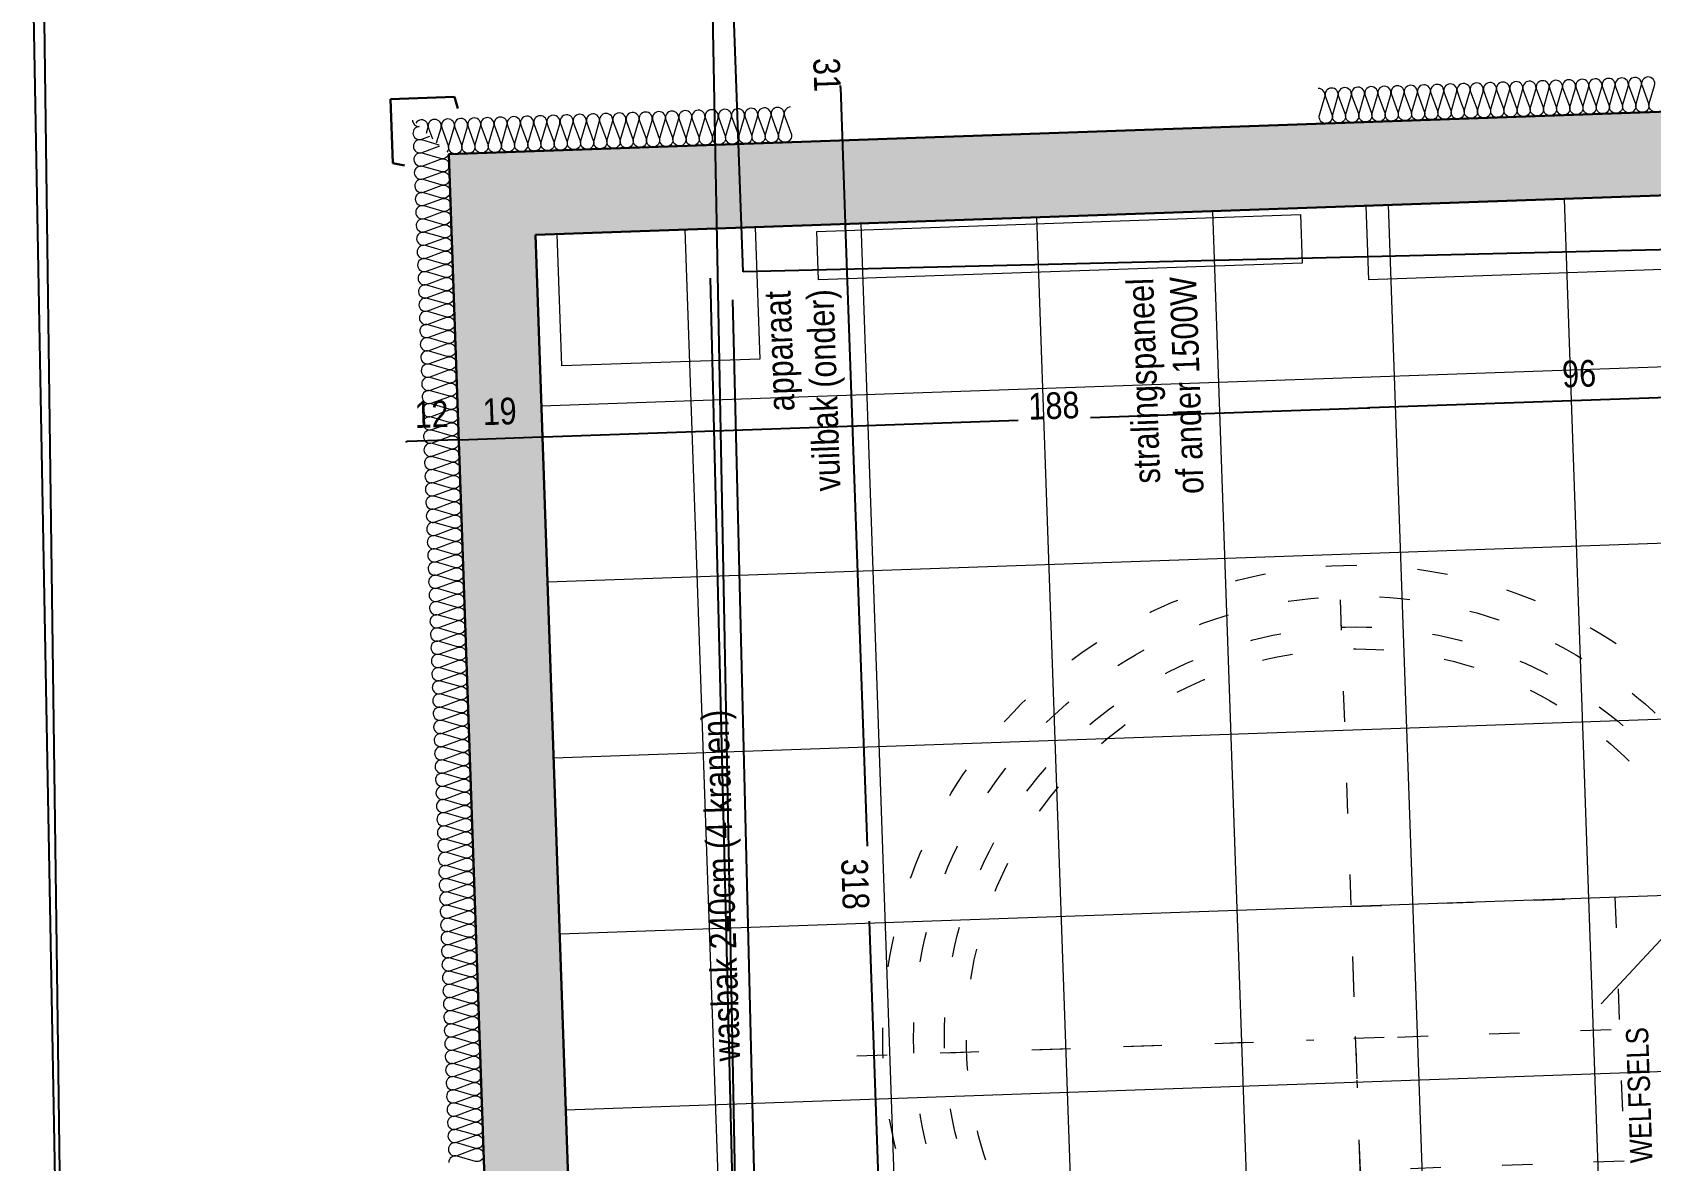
# Model space of a CAD drawing. Header units: millimetres. Extents: x 3476 to 38328, y 1439 to 26921.
# Drawn here: x 24553.6 to 24921.4, y 20895.2 to 21151.6 of the extents above; entities that cross this region are included whole.
import ezdxf

# ---------------------------------------------------------------- set-up
doc = ezdxf.new("R2010")
doc.units = ezdxf.units.MM
doc.header["$LTSCALE"] = 100
doc.header["$MEASUREMENT"] = 0
doc.header["$PDMODE"] = 3
doc.header["$PDSIZE"] = 10
doc.linetypes.add('STYLE_05', pattern=[0.20828, 0.069425, -0.138855])
doc.layers.get('0').update_dxf_attribs({"linetype": 'CONTINUOUS'})
doc.layers.get('DEFPOINTS').update_dxf_attribs({"linetype": 'CONTINUOUS'})
for name, color, linetype in [('--W-BETON-Z', 4, 'CONTINUOUS'), ('--W-KIEZEL-Z', 5, 'CONTINUOUS'), ('A-MUUR', 7, 'CONTINUOUS'), ('VARIOUS', 114, 'CONTINUOUS')]:
    doc.layers.add(name, color=color, linetype=linetype)
for name, color, linetype, lineweight in [('Geen', 7, 'CONTINUOUS', 15), ('Maatlijnen', 250, 'CONTINUOUS', 5), ('Muren', 7, 'CONTINUOUS', 30), ('VORM vloeren', 8, 'CONTINUOUS', 5)]:
    doc.layers.add(name, color=color, linetype=linetype, lineweight=lineweight)
doc.styles.add('Arial Narrow', font='ARIALN.TTF')
doc.styles.add('Geneva', font='')
doc.styles.get('Geneva').set_extended_font_data('Geneva')
doc.dimstyles.new('Geen hulplijnen', dxfattribs={"dimtxt": 64.160207, "dimasz": 0.224482, "dimexe": 0.3, "dimexo": 0.2, "dimgap": 0.15, "dimtad": 1, "dimdec": 1, "dimzin": 11, "dimtxsty": 'Geneva', "dimblk": 'VW_SLASH', "dimcen": 0, "dimse1": 1, "dimse2": 1, "dimadec": 0, "dimazin": 0, "dimtfac": 0.8, "dimtdec": 1, "dimtix": 1, "dimtmove": 0, "dimatfit": 0, "dimldrblk": 'VW_FILLEDARROW', "dimfxl": 1, "dimfrac": 2, "dimtolj": 1, "dimtzin": 11, "dimarcsym": 0})

# ---------------------------------------------------------------- blocks, each defined once
blk = doc.blocks.new('VW_SLASH')
at = {"color": 0, "linetype": 'ByBlock', "lineweight": -2}
blk.add_line((0, 0), (-1, 0), dxfattribs=at)
at = {"color": 0, "linetype": 'ByBlock', "lineweight": 18}
blk.add_line((-0.5, -0.5), (0.5, 0.5), dxfattribs=at)
blk = doc.blocks.new('*D316')
at = {"layer": 'DEFPOINTS', "color": 0, "linetype": 'Continuous'}
for p in [(24844.93, 21165.34), (24846.27, 21126.82), (25367.07, 21112.98)]:
    blk.add_point(p, dxfattribs=at)
at = {"layer": 'Maatlijnen', "color": 0, "linetype": 'Continuous', "lineweight": -2}
blk.add_line((25364.39, 21183.48), (24845.15, 21165.35), dxfattribs=at)
at = {"layer": 'Maatlijnen', "color": 0, "linetype": 'Continuous', "lineweight": -2, "xscale": 0.224482421875, "yscale": 0.224482421875, "zscale": 0.2244824218751091}
for p, rotation in [((25364.61, 21183.49), 2.00000000000391), ((24844.93, 21165.34), 182.000000000004)]:
    blk.add_blockref('VW_SLASH', p, dxfattribs=dict(at, rotation=rotation))
at = {"layer": 'Maatlijnen', "color": 0, "linetype": 'Continuous', "insert": (25104.56, 21180.51), "char_height": 6.06, "attachment_point": 5, "rotation": 2, "style": 'Arial Narrow'}
blk.add_mtext('\\A1;520', dxfattribs=at)
blk = doc.blocks.new('VW_FILLEDARROW')
at = {"color": 0, "lineweight": -2}
blk.add_solid([(0, 0), (-0.6, -0.2), (-0.6, 0.2)], dxfattribs=at)
blk = doc.blocks.new('Groep-159')
at = {"layer": 'Geen', "linetype": 'Continuous'}
for p, q in [((-496, -32), (-511, -17)), ((-564, -32), (-496, -32)), ((-564, -32), (-545, -51))]:
    blk.add_line(p, q, dxfattribs=at)
at = {"layer": 'Geen', "insert": (-547.49, -22.42), "char_height": 5.0504, "attachment_point": 1, "line_spacing_factor": 0.967824, "style": 'Arial Narrow'}
blk.add_mtext('{\\C7;\\lWELFSELS}', dxfattribs=at)
blk = doc.blocks.new('Groep-200')
at = {"layer": 'Geen', "color": 173, "linetype": 'Continuous', "lineweight": 5, "flags": 128}
for points in [[(-304.95, 7.74), (-306.98, 7.07, -0.511611), (-308.95, 8.49), (-308.95, 8.49, -0.511611), (-306.98, 9.91), (-302.92, 8.57, 0.511611), (-300.95, 9.99), (-300.95, 9.99, 0.511611), (-302.92, 11.41), (-306.98, 10.07, -0.511611), (-308.95, 11.49), (-308.95, 11.49, -0.511611), (-306.98, 12.91), (-302.92, 11.57, 0.511611), (-300.95, 12.99), (-300.95, 12.99, 0.511611), (-302.92, 14.41), (-306.98, 13.07, -0.511611), (-308.95, 14.49), (-308.95, 14.49, -0.511611), (-306.98, 15.91), (-302.92, 14.57, 0.511611), (-300.95, 15.99), (-300.95, 15.99, 0.511611), (-302.92, 17.41), (-306.98, 16.07, -0.511611), (-308.95, 17.49), (-308.95, 17.49, -0.511611), (-306.98, 18.91), (-302.92, 17.57, 0.511611), (-300.95, 18.99), (-300.95, 18.99, 0.511611), (-302.92, 20.41), (-306.98, 19.07, -0.511611), (-308.95, 20.49, -0.511611), (-306.98, 21.91), (-302.92, 20.57, 0.511611), (-300.95, 21.99, 0.511611), (-302.92, 23.41), (-306.98, 22.07, -0.511611), (-308.95, 23.49, -0.511611), (-306.98, 24.91), (-302.92, 23.57, 0.511611), (-300.95, 24.99, 0.511611), (-302.92, 26.41), (-306.98, 25.07, -0.511611), (-308.95, 26.49, -0.511611), (-306.98, 27.91), (-302.92, 26.57, 0.511611), (-300.95, 27.99, 0.511611), (-302.92, 29.41), (-306.98, 28.07, -0.511611), (-308.95, 29.49, -0.511611), (-306.98, 30.91), (-302.92, 29.57, 0.511611), (-300.95, 30.99, 0.511611), (-302.92, 32.41), (-306.98, 31.07, -0.511611), (-308.95, 32.49, -0.511611), (-306.98, 33.91), (-302.92, 32.57, 0.511611), (-300.95, 33.99, 0.511611), (-302.92, 35.41), (-306.98, 34.07, -0.511611), (-308.95, 35.49, -0.511611), (-306.98, 36.91), (-302.92, 35.57, 0.511611), (-300.95, 36.99, 0.511611), (-302.92, 38.41), (-306.98, 37.07, -0.511611), (-308.95, 38.49, -0.414214), (-307.45, 39.99, -0.414214)], [(-307.45, 39.99, -0.080366), (-306.98, 39.91), (-302.92, 38.57, 0.511611), (-300.95, 39.99, 0.511611)], [(-304.95, -23.76), (-302.92, -24.43, 0.511611), (-300.95, -23.01, 0.511611), (-302.92, -21.59), (-306.98, -22.93, -0.511611), (-308.95, -21.51, -0.511611), (-306.98, -20.09), (-302.92, -21.43, 0.511611), (-300.95, -20.01, 0.511611), (-302.92, -18.59), (-306.98, -19.93, -0.511611), (-308.95, -18.51), (-308.95, -18.51, -0.511611), (-306.98, -17.09), (-302.92, -18.43, 0.511611), (-300.95, -17.01), (-300.95, -17.01, 0.511611), (-302.92, -15.59), (-306.98, -16.93, -0.511611), (-308.95, -15.51), (-308.95, -15.51, -0.511611), (-306.98, -14.09), (-302.92, -15.43, 0.511611), (-300.95, -14.01), (-300.95, -14.01, 0.511611), (-302.92, -12.59), (-306.98, -13.93, -0.511611), (-308.95, -12.51), (-308.95, -12.51, -0.511611), (-306.98, -11.09), (-302.92, -12.43, 0.511611), (-300.95, -11.01), (-300.95, -11.01, 0.511611), (-302.92, -9.59), (-306.98, -10.93, -0.511611), (-308.95, -9.51), (-308.95, -9.51, -0.511611), (-306.98, -8.09), (-302.92, -9.43, 0.511611), (-300.95, -8.01), (-300.95, -8.01, 0.511611), (-302.92, -6.59), (-306.98, -7.93, -0.511611), (-308.95, -6.51), (-308.95, -6.51, -0.511611), (-306.98, -5.09), (-302.92, -6.43, 0.511611), (-300.95, -5.01), (-300.95, -5.01, 0.511611), (-302.92, -3.59), (-306.98, -4.93, -0.511611), (-308.95, -3.51), (-308.95, -3.51, -0.511611), (-306.98, -2.09), (-302.92, -3.43, 0.511611), (-300.95, -2.01), (-300.95, -2.01, 0.511611), (-302.92, -0.59), (-306.98, -1.93, -0.511611), (-308.95, -0.51), (-308.95, -0.51, -0.511611), (-306.98, 0.91), (-302.92, -0.43, 0.511611), (-300.95, 0.99), (-300.95, 0.99, 0.511611), (-302.92, 2.41), (-306.98, 1.07, -0.511611), (-308.95, 2.49), (-308.95, 2.49, -0.511611), (-306.98, 3.91), (-302.92, 2.57, 0.511611), (-300.95, 3.99), (-300.95, 3.99, 0.511611), (-302.92, 5.41), (-306.98, 4.07, -0.511611), (-308.95, 5.49), (-308.95, 5.49, -0.511611), (-306.98, 6.91), (-302.92, 5.57, 0.511611), (-300.95, 6.99), (-300.95, 6.99, 0.511611), (-302.92, 8.41), (-304.95, 7.74)], [(-308.95, -36.51, -0.511611), (-306.98, -35.09), (-302.92, -36.43, 0.511611), (-300.95, -35.01, 0.511611), (-302.92, -33.59), (-306.98, -34.93, -0.511611), (-308.95, -33.51, -0.511611), (-306.98, -32.09), (-302.92, -33.43, 0.511611), (-300.95, -32.01, 0.511611), (-302.92, -30.59), (-306.98, -31.93, -0.511611), (-308.95, -30.51, -0.511611), (-306.98, -29.09), (-302.92, -30.43, 0.511611), (-300.95, -29.01, 0.511611), (-302.92, -27.59), (-306.98, -28.93, -0.511611), (-308.95, -27.51, -0.511611), (-306.98, -26.09), (-302.92, -27.43, 0.511611), (-300.95, -26.01, 0.511611), (-302.92, -24.59), (-306.98, -25.93, -0.511611), (-308.95, -24.51, -0.511611), (-306.98, -23.09), (-304.95, -23.76)]]:
    blk.add_lwpolyline(points, format="xyb", dxfattribs=at)
blk = doc.blocks.new('Groep-201')
at = {"layer": 'Geen', "color": 7}
blk.add_blockref('Groep-200', (0, 0), dxfattribs=at)
blk = doc.blocks.new('Groep-202')
at = {"layer": 'Geen', "color": 173, "linetype": 'Continuous', "lineweight": 5, "flags": 128}
for points in [[(-304.01, 242.93), (-302.92, 242.57, 0.511611), (-300.95, 243.99, 0.261567), (-301.67, 245.27, 0.261567)], [(-304.95, 199.74), (-306.98, 199.07, -0.511611), (-308.95, 200.49, -0.511611), (-306.98, 201.91), (-302.92, 200.57, 0.511611), (-300.95, 201.99, 0.511611), (-302.92, 203.41), (-306.98, 202.07, -0.511611), (-308.95, 203.49, -0.511611), (-306.98, 204.91), (-302.92, 203.57, 0.511611), (-300.95, 204.99, 0.511611), (-302.92, 206.41), (-306.98, 205.07, -0.511611), (-308.95, 206.49, -0.511611), (-306.98, 207.91), (-302.92, 206.57, 0.511611), (-300.95, 207.99, 0.511611), (-302.92, 209.41), (-306.98, 208.07, -0.511611), (-308.95, 209.49, -0.511611), (-306.98, 210.91), (-302.92, 209.57, 0.511611), (-300.95, 210.99, 0.511611), (-302.92, 212.41), (-306.98, 211.07, -0.511611), (-308.95, 212.49, -0.511611), (-306.98, 213.91), (-302.92, 212.57, 0.511611), (-300.95, 213.99, 0.511611), (-302.92, 215.41), (-306.98, 214.07, -0.511611), (-308.95, 215.49, -0.511611), (-306.98, 216.91), (-302.92, 215.57, 0.511611), (-300.95, 216.99, 0.511611), (-302.92, 218.41), (-306.98, 217.07, -0.511611), (-308.95, 218.49, -0.511611), (-306.98, 219.91), (-302.92, 218.57, 0.511611), (-300.95, 219.99, 0.511611), (-302.92, 221.41), (-306.98, 220.07, -0.511611), (-308.95, 221.49, -0.511611), (-306.98, 222.91), (-302.92, 221.57, 0.511611), (-300.95, 222.99, 0.511611), (-302.92, 224.41), (-306.98, 223.07, -0.511611), (-308.95, 224.49, -0.511611), (-306.98, 225.91), (-302.92, 224.57, 0.511611), (-300.95, 225.99, 0.511611), (-302.92, 227.41), (-306.98, 226.07, -0.511611), (-308.95, 227.49, -0.511611), (-306.98, 228.91), (-302.92, 227.57, 0.511611), (-300.95, 228.99, 0.511611), (-302.92, 230.41), (-306.98, 229.07, -0.511611), (-308.95, 230.49, -0.511611), (-306.98, 231.91), (-302.92, 230.57, 0.511611), (-300.95, 231.99, 0.511611), (-302.92, 233.41), (-306.98, 232.07, -0.511611), (-308.95, 233.49, -0.511611), (-306.98, 234.91), (-302.92, 233.57, 0.511611), (-300.95, 234.99, 0.511611), (-302.92, 236.41), (-306.98, 235.07, -0.511611), (-308.95, 236.49, -0.511611), (-306.98, 237.91), (-302.92, 236.57, 0.511611), (-300.95, 237.99, 0.511611), (-302.92, 239.41), (-306.98, 238.07, -0.283816), (-308.51, 238.43, -0.283816)], [(-306.26, 240.68), (-302.92, 239.57, 0.511611), (-300.95, 240.99, 0.511611), (-302.92, 242.41), (-305.33, 241.62)], [(-307.45, 159.99, -0.414214), (-308.95, 161.49, -0.511611), (-306.98, 162.91), (-302.92, 161.57, 0.511611), (-300.95, 162.99, 0.511611), (-302.92, 164.41), (-306.98, 163.07, -0.511611), (-308.95, 164.49, -0.511611), (-306.98, 165.91), (-302.92, 164.57, 0.511611), (-300.95, 165.99, 0.511611), (-302.92, 167.41), (-306.98, 166.07, -0.511611), (-308.95, 167.49, -0.511611), (-306.98, 168.91), (-302.92, 167.57, 0.511611), (-300.95, 168.99, 0.511611), (-302.92, 170.41), (-306.98, 169.07, -0.511611), (-308.95, 170.49, -0.511611), (-306.98, 171.91), (-302.92, 170.57, 0.511611), (-300.95, 171.99, 0.511611), (-302.92, 173.41), (-306.98, 172.07, -0.511611), (-308.95, 173.49, -0.511611), (-306.98, 174.91), (-302.92, 173.57, 0.511611), (-300.95, 174.99, 0.511611), (-302.92, 176.41), (-306.98, 175.07, -0.511611), (-308.95, 176.49, -0.511611), (-306.98, 177.91), (-302.92, 176.57, 0.511611), (-300.95, 177.99, 0.511611), (-302.92, 179.41), (-306.98, 178.07, -0.511611), (-308.95, 179.49, -0.511611), (-306.98, 180.91), (-302.92, 179.57, 0.511611), (-300.95, 180.99, 0.511611), (-302.92, 182.41), (-306.98, 181.07, -0.511611), (-308.95, 182.49, -0.511611), (-306.98, 183.91), (-302.92, 182.57, 0.511611), (-300.95, 183.99, 0.511611), (-302.92, 185.41), (-306.98, 184.07, -0.511611), (-308.95, 185.49, -0.511611), (-306.98, 186.91), (-302.92, 185.57, 0.511611), (-300.95, 186.99, 0.511611), (-302.92, 188.41), (-306.98, 187.07, -0.511611), (-308.95, 188.49, -0.511611), (-306.98, 189.91), (-302.92, 188.57, 0.511611), (-300.95, 189.99, 0.511611), (-302.92, 191.41), (-306.98, 190.07, -0.511611), (-308.95, 191.49, -0.511611), (-306.98, 192.91), (-302.92, 191.57, 0.511611), (-300.95, 192.99, 0.511611), (-302.92, 194.41), (-306.98, 193.07, -0.511611), (-308.95, 194.49, -0.511611), (-306.98, 195.91), (-302.92, 194.57, 0.511611), (-300.95, 195.99, 0.511611), (-302.92, 197.41), (-306.98, 196.07, -0.511611), (-308.95, 197.49, -0.511611), (-306.98, 198.91), (-302.92, 197.57, 0.511611), (-300.95, 198.99, 0.511611), (-302.92, 200.41), (-304.95, 199.74)], [(-300.95, 159.99, 0.511611), (-302.92, 161.41), (-306.98, 160.07, -0.080366), (-307.45, 159.99, -0.080366)]]:
    blk.add_lwpolyline(points, format="xyb", dxfattribs=at)
blk = doc.blocks.new('Groep-203')
at = {"layer": 'Geen', "color": 173, "linetype": 'Continuous', "lineweight": 5, "flags": 128}
for points in [[(-531.2, 241.99), (-530.53, 244.02, 0.511611), (-531.95, 245.99, 0.511611), (-533.37, 244.02), (-532.03, 239.96, -0.511611), (-533.45, 237.99, -0.511611), (-534.87, 239.96), (-533.53, 244.02, 0.511611), (-534.95, 245.99, 0.511611), (-536.37, 244.02), (-535.03, 239.96, -0.511611), (-536.45, 237.99, -0.511611), (-537.87, 239.96), (-536.53, 244.02, 0.511611), (-537.95, 245.99, 0.511611)], [(-486.95, 245.99, 0.511611), (-488.37, 244.02), (-487.03, 239.96, -0.511611), (-488.45, 237.99, -0.511611), (-489.87, 239.96), (-488.53, 244.02, 0.511611), (-489.95, 245.99, 0.511611), (-491.37, 244.02), (-490.03, 239.96, -0.511611), (-491.45, 237.99, -0.511611), (-492.87, 239.96), (-491.53, 244.02, 0.511611), (-492.95, 245.99, 0.511611), (-494.37, 244.02), (-493.03, 239.96, -0.511611), (-494.45, 237.99, -0.511611), (-495.87, 239.96), (-494.53, 244.02, 0.511611), (-495.95, 245.99, 0.511611), (-497.37, 244.02), (-496.03, 239.96, -0.511611), (-497.45, 237.99, -0.511611), (-498.87, 239.96), (-497.53, 244.02, 0.511611), (-498.95, 245.99, 0.511611), (-500.37, 244.02), (-499.03, 239.96, -0.511611), (-500.45, 237.99, -0.511611), (-501.87, 239.96), (-500.53, 244.02, 0.511611), (-501.95, 245.99, 0.511611), (-503.37, 244.02), (-502.03, 239.96, -0.511611), (-503.45, 237.99, -0.511611), (-504.87, 239.96), (-503.53, 244.02, 0.511611), (-504.95, 245.99, 0.511611), (-506.37, 244.02), (-505.03, 239.96, -0.511611), (-506.45, 237.99, -0.511611), (-507.87, 239.96), (-506.53, 244.02, 0.511611), (-507.95, 245.99, 0.511611), (-509.37, 244.02), (-508.03, 239.96, -0.511611), (-509.45, 237.99, -0.511611), (-510.87, 239.96), (-509.53, 244.02, 0.511611), (-510.95, 245.99, 0.511611), (-512.37, 244.02), (-511.03, 239.96, -0.511611), (-512.45, 237.99, -0.511611), (-513.87, 239.96), (-512.53, 244.02, 0.511611), (-513.95, 245.99, 0.511611), (-515.37, 244.02), (-514.03, 239.96, -0.511611), (-515.45, 237.99, -0.511611), (-516.87, 239.96), (-515.53, 244.02, 0.511611), (-516.95, 245.99, 0.511611), (-518.37, 244.02), (-517.03, 239.96, -0.511611), (-518.45, 237.99, -0.511611), (-519.87, 239.96), (-518.53, 244.02, 0.511611), (-519.95, 245.99, 0.511611), (-521.37, 244.02), (-520.03, 239.96, -0.511611), (-521.45, 237.99, -0.511611), (-522.87, 239.96), (-521.53, 244.02, 0.511611), (-522.95, 245.99, 0.511611), (-524.37, 244.02), (-523.03, 239.96, -0.511611), (-524.45, 237.99, -0.511611), (-525.87, 239.96), (-524.53, 244.02, 0.511611), (-525.95, 245.99, 0.511611), (-527.37, 244.02), (-526.03, 239.96, -0.511611), (-527.45, 237.99, -0.511611), (-528.87, 239.96), (-527.53, 244.02, 0.511611), (-528.95, 245.99, 0.511611), (-530.37, 244.02), (-529.03, 239.96, -0.511611), (-530.45, 237.99, -0.511611), (-531.87, 239.96), (-531.2, 241.99)], [(-441.95, 245.99, 0.511611), (-443.37, 244.02), (-442.03, 239.96, -0.511611), (-443.45, 237.99, -0.511611), (-444.87, 239.96), (-443.53, 244.02, 0.511611), (-444.95, 245.99, 0.511611), (-446.37, 244.02), (-445.03, 239.96, -0.511611), (-446.45, 237.99, -0.511611), (-447.87, 239.96), (-446.53, 244.02, 0.511611), (-447.95, 245.99, 0.511611), (-449.37, 244.02), (-448.03, 239.96, -0.511611), (-449.45, 237.99, -0.511611), (-450.87, 239.96), (-449.53, 244.02, 0.511611), (-450.95, 245.99, 0.511611), (-452.37, 244.02), (-451.03, 239.96, -0.511611), (-452.45, 237.99, -0.511611), (-453.87, 239.96), (-452.53, 244.02, 0.511611), (-453.95, 245.99, 0.511611), (-455.37, 244.02), (-454.03, 239.96, -0.511611), (-455.45, 237.99, -0.511611), (-456.87, 239.96), (-455.53, 244.02, 0.511611), (-456.95, 245.99, 0.511611), (-458.37, 244.02), (-457.03, 239.96, -0.511611), (-458.45, 237.99, -0.511611), (-459.87, 239.96), (-458.53, 244.02, 0.511611), (-459.95, 245.99, 0.511611), (-461.37, 244.02), (-460.03, 239.96, -0.511611), (-461.45, 237.99, -0.511611), (-462.87, 239.96), (-461.53, 244.02, 0.511611), (-462.95, 245.99, 0.511611), (-464.37, 244.02), (-463.03, 239.96, -0.511611), (-464.45, 237.99, -0.511611), (-465.87, 239.96), (-464.53, 244.02, 0.511611), (-465.95, 245.99, 0.511611), (-467.37, 244.02), (-466.03, 239.96, -0.511611), (-467.45, 237.99, -0.511611), (-468.87, 239.96), (-467.53, 244.02, 0.511611), (-468.95, 245.99, 0.511611), (-470.37, 244.02), (-469.03, 239.96, -0.511611), (-470.45, 237.99, -0.511611), (-471.87, 239.96), (-470.53, 244.02, 0.511611), (-471.95, 245.99, 0.511611), (-473.37, 244.02), (-472.03, 239.96, -0.511611), (-473.45, 237.99, -0.511611), (-474.87, 239.96), (-473.53, 244.02, 0.511611), (-474.95, 245.99, 0.511611), (-476.37, 244.02), (-475.03, 239.96, -0.511611), (-476.45, 237.99, -0.511611), (-477.87, 239.96), (-476.53, 244.02, 0.511611), (-477.95, 245.99, 0.511611), (-479.37, 244.02), (-478.03, 239.96, -0.511611), (-479.45, 237.99, -0.511611), (-480.87, 239.96), (-479.53, 244.02, 0.511611), (-480.95, 245.99, 0.511611), (-482.37, 244.02), (-481.03, 239.96, -0.511611), (-482.45, 237.99, -0.511611), (-483.87, 239.96), (-482.53, 244.02, 0.511611), (-483.95, 245.99, 0.511611), (-485.37, 244.02), (-484.03, 239.96, -0.511611), (-485.45, 237.99, -0.511611), (-486.87, 239.96), (-485.53, 244.02, 0.511611), (-486.95, 245.99, 0.511611)], [(-396.95, 245.99, 0.511611), (-398.37, 244.02), (-397.03, 239.96, -0.511611), (-398.45, 237.99, -0.511611), (-399.87, 239.96), (-398.53, 244.02, 0.511611), (-399.95, 245.99, 0.511611), (-401.37, 244.02), (-400.03, 239.96, -0.511611), (-401.45, 237.99, -0.511611), (-402.87, 239.96), (-401.53, 244.02, 0.511611), (-402.95, 245.99, 0.511611), (-404.37, 244.02), (-403.03, 239.96, -0.511611), (-404.45, 237.99, -0.511611), (-405.87, 239.96), (-404.53, 244.02, 0.511611), (-405.95, 245.99, 0.511611), (-407.37, 244.02), (-406.03, 239.96, -0.511611), (-407.45, 237.99, -0.511611), (-408.87, 239.96), (-407.53, 244.02, 0.511611), (-408.95, 245.99, 0.511611), (-410.37, 244.02), (-409.03, 239.96, -0.511611), (-410.45, 237.99, -0.511611), (-411.87, 239.96), (-410.53, 244.02, 0.511611), (-411.95, 245.99, 0.511611), (-413.37, 244.02), (-412.03, 239.96, -0.511611), (-413.45, 237.99, -0.511611), (-414.87, 239.96), (-413.53, 244.02, 0.511611), (-414.95, 245.99, 0.511611), (-416.37, 244.02), (-415.03, 239.96, -0.511611), (-416.45, 237.99, -0.511611), (-417.87, 239.96), (-416.53, 244.02, 0.511611), (-417.95, 245.99, 0.511611), (-419.37, 244.02), (-418.03, 239.96, -0.511611), (-419.45, 237.99, -0.511611), (-420.87, 239.96), (-419.53, 244.02, 0.511611), (-420.95, 245.99, 0.511611), (-422.37, 244.02), (-421.03, 239.96, -0.511611), (-422.45, 237.99, -0.511611), (-423.87, 239.96), (-422.53, 244.02, 0.511611), (-423.95, 245.99, 0.511611), (-425.37, 244.02), (-424.03, 239.96, -0.511611), (-425.45, 237.99, -0.511611), (-426.87, 239.96), (-425.53, 244.02, 0.511611), (-426.95, 245.99, 0.511611), (-428.37, 244.02), (-427.03, 239.96, -0.511611), (-428.45, 237.99, -0.511611), (-429.87, 239.96), (-428.53, 244.02, 0.511611), (-429.95, 245.99, 0.511611), (-431.37, 244.02), (-430.03, 239.96, -0.511611), (-431.45, 237.99, -0.511611), (-432.87, 239.96), (-431.53, 244.02, 0.511611), (-432.95, 245.99, 0.511611), (-434.37, 244.02), (-433.03, 239.96, -0.511611), (-434.45, 237.99, -0.511611), (-435.87, 239.96), (-434.53, 244.02, 0.511611), (-435.95, 245.99, 0.511611), (-437.37, 244.02), (-436.03, 239.96, -0.511611), (-437.45, 237.99, -0.511611), (-438.87, 239.96), (-437.53, 244.02, 0.511611), (-438.95, 245.99, 0.511611), (-440.37, 244.02), (-439.03, 239.96, -0.511611), (-440.45, 237.99, -0.511611), (-441.87, 239.96), (-440.53, 244.02, 0.511611), (-441.95, 245.99, 0.511611)], [(-351.95, 245.99, 0.511611), (-353.37, 244.02), (-352.03, 239.96, -0.511611), (-353.45, 237.99, -0.511611), (-354.87, 239.96), (-353.53, 244.02, 0.511611), (-354.95, 245.99, 0.511611), (-356.37, 244.02), (-355.03, 239.96, -0.511611), (-356.45, 237.99, -0.511611), (-357.87, 239.96), (-356.53, 244.02, 0.511611), (-357.95, 245.99, 0.511611), (-359.37, 244.02), (-358.03, 239.96, -0.511611), (-359.45, 237.99, -0.511611), (-360.87, 239.96), (-359.53, 244.02, 0.511611), (-360.95, 245.99, 0.511611), (-362.37, 244.02), (-361.03, 239.96, -0.511611), (-362.45, 237.99, -0.511611), (-363.87, 239.96), (-362.53, 244.02, 0.511611), (-363.95, 245.99, 0.511611), (-365.37, 244.02), (-364.03, 239.96, -0.511611), (-365.45, 237.99, -0.511611), (-366.87, 239.96), (-365.53, 244.02, 0.511611), (-366.95, 245.99, 0.511611), (-368.37, 244.02), (-367.03, 239.96, -0.511611), (-368.45, 237.99, -0.511611), (-369.87, 239.96), (-368.53, 244.02, 0.511611), (-369.95, 245.99, 0.511611), (-371.37, 244.02), (-370.03, 239.96, -0.511611), (-371.45, 237.99, -0.511611), (-372.87, 239.96), (-371.53, 244.02, 0.511611), (-372.95, 245.99, 0.511611), (-374.37, 244.02), (-373.03, 239.96, -0.511611), (-374.45, 237.99, -0.511611), (-375.87, 239.96), (-374.53, 244.02, 0.511611), (-375.95, 245.99, 0.511611), (-377.37, 244.02), (-376.03, 239.96, -0.511611), (-377.45, 237.99, -0.511611), (-378.87, 239.96), (-377.53, 244.02, 0.511611), (-378.95, 245.99, 0.511611), (-380.37, 244.02), (-379.03, 239.96, -0.511611), (-380.45, 237.99, -0.511611), (-381.87, 239.96), (-380.53, 244.02, 0.511611), (-381.95, 245.99, 0.511611), (-383.37, 244.02), (-382.03, 239.96, -0.511611), (-383.45, 237.99, -0.511611), (-384.87, 239.96), (-383.53, 244.02, 0.511611), (-384.95, 245.99, 0.511611), (-386.37, 244.02), (-385.03, 239.96, -0.511611), (-386.45, 237.99, -0.511611), (-387.87, 239.96), (-386.53, 244.02, 0.511611), (-387.95, 245.99, 0.511611), (-389.37, 244.02), (-388.03, 239.96, -0.511611), (-389.45, 237.99, -0.511611), (-390.87, 239.96), (-389.53, 244.02, 0.511611), (-390.95, 245.99, 0.511611), (-392.37, 244.02), (-391.03, 239.96, -0.511611), (-392.45, 237.99, -0.511611), (-393.87, 239.96), (-392.53, 244.02, 0.511611), (-393.95, 245.99, 0.511611), (-395.37, 244.02), (-394.03, 239.96, -0.511611), (-395.45, 237.99, -0.511611), (-396.87, 239.96), (-395.53, 244.02, 0.511611), (-396.95, 245.99, 0.511611)], [(-308.89, 238.06, -0.421926), (-309.87, 239.96), (-308.53, 244.02, 0.511611), (-309.95, 245.99, 0.511611), (-311.37, 244.02), (-310.03, 239.96, -0.511611), (-311.45, 237.99, -0.511611), (-312.87, 239.96), (-311.53, 244.02, 0.511611), (-312.95, 245.99, 0.511611), (-314.37, 244.02), (-313.03, 239.96, -0.511611), (-314.45, 237.99, -0.511611), (-315.87, 239.96), (-314.53, 244.02, 0.511611), (-315.95, 245.99, 0.511611), (-317.37, 244.02), (-316.03, 239.96, -0.511611), (-317.45, 237.99, -0.511611), (-318.87, 239.96), (-317.53, 244.02, 0.511611), (-318.95, 245.99, 0.511611), (-320.37, 244.02), (-319.03, 239.96, -0.511611), (-320.45, 237.99, -0.511611), (-321.87, 239.96), (-320.53, 244.02, 0.511611), (-321.95, 245.99, 0.511611), (-323.37, 244.02), (-322.03, 239.96, -0.511611), (-323.45, 237.99, -0.511611), (-324.87, 239.96), (-323.53, 244.02, 0.511611), (-324.95, 245.99, 0.511611), (-326.37, 244.02), (-325.03, 239.96, -0.511611), (-326.45, 237.99, -0.511611), (-327.87, 239.96), (-326.53, 244.02, 0.511611), (-327.95, 245.99, 0.511611), (-329.37, 244.02), (-328.03, 239.96, -0.511611), (-329.45, 237.99, -0.511611), (-330.87, 239.96), (-329.53, 244.02, 0.511611), (-330.95, 245.99, 0.511611), (-332.37, 244.02), (-331.03, 239.96, -0.511611), (-332.45, 237.99, -0.511611), (-333.87, 239.96), (-332.53, 244.02, 0.511611), (-333.95, 245.99, 0.511611), (-335.37, 244.02), (-334.03, 239.96, -0.511611), (-335.45, 237.99, -0.511611), (-336.87, 239.96), (-335.53, 244.02, 0.511611), (-336.95, 245.99, 0.511611), (-338.37, 244.02), (-337.03, 239.96, -0.511611), (-338.45, 237.99, -0.511611), (-339.87, 239.96), (-338.53, 244.02, 0.511611), (-339.95, 245.99, 0.511611), (-341.37, 244.02), (-340.03, 239.96, -0.511611), (-341.45, 237.99, -0.511611), (-342.87, 239.96), (-341.53, 244.02, 0.511611), (-342.95, 245.99, 0.511611), (-344.37, 244.02), (-343.03, 239.96, -0.511611), (-344.45, 237.99, -0.511611), (-345.87, 239.96), (-344.53, 244.02, 0.511611), (-345.95, 245.99, 0.511611), (-347.37, 244.02), (-346.03, 239.96, -0.511611), (-347.45, 237.99, -0.511611), (-348.87, 239.96), (-347.53, 244.02, 0.511611), (-348.95, 245.99, 0.511611), (-350.37, 244.02), (-349.03, 239.96, -0.511611), (-350.45, 237.99, -0.511611), (-351.87, 239.96), (-350.53, 244.02, 0.511611), (-351.95, 245.99, 0.511611)], [(-306.82, 240.12), (-305.53, 244.02, 0.511611), (-306.95, 245.99, 0.511611), (-308.37, 244.02), (-307.03, 239.96)], [(-302.45, 244.49, 0.414214), (-303.95, 245.99, 0.511611), (-305.37, 244.02), (-304.76, 242.18)], [(-300.95, 245.99, 0.414214), (-302.45, 244.49, 0.414214)]]:
    blk.add_lwpolyline(points, format="xyb", dxfattribs=at)
blk = doc.blocks.new('Groep-206')
at = {"layer": 'Geen', "color": 7}
for name in ['Groep-203', 'Groep-202', 'Groep-201']:
    blk.add_blockref(name, (0, 0), dxfattribs=at)
blk = doc.blocks.new('Groep-220')
at = {"layer": 'Geen', "linetype": 'Continuous', "lineweight": 30}
for p, q in [((-310.54, 250.8), (-311.2, 248.17)), ((-296.02, 250.8), (-310.54, 250.8)), ((-296.02, 250.8), (-296.02, 236.28)), ((-296.02, 236.28), (-298.65, 235.62))]:
    blk.add_line(p, q, dxfattribs=at)
blk = doc.blocks.new('Groep-230')
at = {"layer": 'Geen', "linetype": 'STYLE_05', "lineweight": 5}
for p, q in [((-516.95, 133.5), (-516.95, 48.5)), ((-516.95, 32.5), (-516.95, 45.5)), ((-611.45, 39), (-526.45, 39)), ((-523.45, 39), (-510.45, 39)), ((-507.45, 39), (-422.45, 39)), ((-516.95, 29.5), (-516.95, -55.5))]:
    blk.add_line(p, q, dxfattribs=at)
blk = doc.blocks.new('Groep-231')
at = {"layer": 'Geen', "linetype": 'STYLE_05', "lineweight": 5}
for p, q in [((-516.95, 152.5), (-516.95, 48.5)), ((-516.95, 32.5), (-516.95, 45.5)), ((-630.45, 39), (-526.45, 39)), ((-523.45, 39), (-510.45, 39)), ((-507.45, 39), (-403.45, 39)), ((-516.95, 29.5), (-516.95, -74.5))]:
    blk.add_line(p, q, dxfattribs=at)
blk = doc.blocks.new('Groep-232')
at = {"layer": 'Geen', "linetype": 'STYLE_05', "lineweight": 5}
blk.add_lwpolyline([(-546.95, 39), (-486.95, 39), (-486.95, -21), (-546.95, -21)], close=True, dxfattribs=at)
for radius in [107.5, 100.5, 93.5, 88.5]:
    blk.add_circle((-516.95, 39), radius, dxfattribs=at)
at = {"layer": 'Maatlijnen', "color": 7}
for name in ['Groep-231', 'Groep-230']:
    blk.add_blockref(name, (0, 0), dxfattribs=at)
blk = doc.blocks.new('*D319')
at = {"layer": 'DEFPOINTS', "color": 0, "linetype": 'Continuous'}
for p in [(24633.96, 21189.47), (24637.87, 21077.51), (24562.91, 21074.9)]:
    blk.add_point(p, dxfattribs=at)
at = {"layer": 'Maatlijnen', "color": 0, "linetype": 'Continuous', "lineweight": -2}
blk.add_line((24559.23, 21186.86), (24633.73, 21189.46), dxfattribs=at)
at = {"layer": 'Maatlijnen', "color": 0, "linetype": 'Continuous', "lineweight": -2, "xscale": 0.224482421875, "yscale": 0.224482421875, "zscale": 0.2244824218751091}
for p, rotation in [((24633.96, 21189.47), 2.00000000000395), ((24559, 21186.85), 182.000000000004)]:
    blk.add_blockref('VW_SLASH', p, dxfattribs=dict(at, rotation=rotation))
at = {"layer": 'Maatlijnen', "color": 0, "linetype": 'Continuous', "insert": (24596.27, 21194.24), "char_height": 6.06, "attachment_point": 5, "rotation": 2, "style": 'Arial Narrow'}
blk.add_mtext('\\A1;75', dxfattribs=at)
blk = doc.blocks.new('*D320')
at = {"layer": 'DEFPOINTS', "color": 0, "linetype": 'Continuous'}
for p in [(24633.96, 21189.47), (25367.29, 21106.68), (24637.87, 21077.51)]:
    blk.add_point(p, dxfattribs=at)
at = {"layer": 'Maatlijnen', "color": 0, "linetype": 'Continuous', "lineweight": -2}
blk.add_line((25363.29, 21214.94), (24634.18, 21189.48), dxfattribs=at)
at = {"layer": 'Maatlijnen', "color": 0, "linetype": 'Continuous', "lineweight": -2, "xscale": 0.224482421875, "yscale": 0.224482421875, "zscale": 0.2244824218751091}
for p, rotation in [((25363.51, 21214.95), 2.00000000000391), ((24633.96, 21189.47), 182.000000000004)]:
    blk.add_blockref('VW_SLASH', p, dxfattribs=dict(at, rotation=rotation))
at = {"layer": 'Maatlijnen', "color": 0, "linetype": 'Continuous', "insert": (24998.52, 21208.3), "char_height": 6.06, "attachment_point": 5, "rotation": 2, "style": 'Arial Narrow'}
blk.add_mtext('\\A1;730', dxfattribs=at)
blk = doc.blocks.new('*D321')
at = {"layer": 'DEFPOINTS', "color": 0, "linetype": 'Continuous'}
for p in [(24856.56, 21090.2), (24669.51, 21059.66), (24670.24, 21038.67)]:
    blk.add_point(p, dxfattribs=at)
at = {"layer": 'Maatlijnen', "color": 0, "linetype": 'Continuous', "lineweight": -2}
for p, q in [((24857.17, 21066.21), (24794.13, 21064.01)), ((24669.73, 21059.66), (24777.62, 21063.43))]:
    blk.add_line(p, q, dxfattribs=at)
at = {"layer": 'Maatlijnen', "color": 0, "linetype": 'Continuous', "lineweight": -2, "xscale": 0.224482421875, "yscale": 0.224482421875, "zscale": 0.2244824218751091}
for p, rotation in [((24857.39, 21066.22), 2.00000000000391), ((24669.51, 21059.66), 182.000000000004)]:
    blk.add_blockref('VW_SLASH', p, dxfattribs=dict(at, rotation=rotation))
at = {"layer": 'Maatlijnen', "color": 0, "linetype": 'Continuous', "insert": (24785.77, 21066.72), "char_height": 6.06, "attachment_point": 5, "rotation": 2, "style": 'Arial Narrow'}
blk.add_mtext('\\A1;188', dxfattribs=at)
blk = doc.blocks.new('*D323')
at = {"layer": 'DEFPOINTS', "color": 0, "linetype": 'Continuous'}
for p in [(24669.51, 21059.66), (24670.28, 21037.67), (24652.76, 20994.9)]:
    blk.add_point(p, dxfattribs=at)
at = {"layer": 'Maatlijnen', "color": 0, "linetype": 'Continuous', "lineweight": -2}
blk.add_line((24650.74, 21059), (24669.28, 21059.65), dxfattribs=at)
at = {"layer": 'Maatlijnen', "color": 0, "linetype": 'Continuous', "lineweight": -2, "xscale": 0.224482421875, "yscale": 0.224482421875, "zscale": 0.2244824218751091}
for p, rotation in [((24650.52, 21058.99), 182.000000000004), ((24669.51, 21059.66), 2.00000000000395)]:
    blk.add_blockref('VW_SLASH', p, dxfattribs=dict(at, rotation=rotation))
at = {"layer": 'Maatlijnen', "color": 0, "linetype": 'Continuous', "insert": (24659.8, 21065.42), "char_height": 6.06, "attachment_point": 5, "rotation": 2, "style": 'Arial Narrow'}
blk.add_mtext('\\A1;19', dxfattribs=at)
blk = doc.blocks.new('*D326')
at = {"layer": 'DEFPOINTS', "color": 0, "linetype": 'Continuous'}
for p in [(24638.53, 21058.58), (24639.86, 21020.55), (24652.76, 20994.9)]:
    blk.add_point(p, dxfattribs=at)
at = {"layer": 'Maatlijnen', "color": 0, "linetype": 'Continuous', "lineweight": -2}
blk.add_line((24650.3, 21058.99), (24638.75, 21058.58), dxfattribs=at)
at = {"layer": 'Maatlijnen', "color": 0, "linetype": 'Continuous', "lineweight": -2, "xscale": 0.224482421875, "yscale": 0.224482421875, "zscale": 0.2244824218751091}
for p, rotation in [((24638.53, 21058.58), 182.000000000004), ((24650.52, 21058.99), 2.00000000000391)]:
    blk.add_blockref('VW_SLASH', p, dxfattribs=dict(at, rotation=rotation))
at = {"layer": 'Maatlijnen', "color": 0, "linetype": 'Continuous', "insert": (24644.31, 21064.82), "char_height": 6.06, "attachment_point": 5, "rotation": 2, "style": 'Arial Narrow'}
blk.add_mtext('\\A1;12', dxfattribs=at)
blk = doc.blocks.new('*D331')
at = {"layer": 'DEFPOINTS', "color": 0, "linetype": 'Continuous'}
for p in [(24857.39, 21066.22), (24955.43, 21009.6), (24859.8, 20997.26)]:
    blk.add_point(p, dxfattribs=at)
at = {"layer": 'Maatlijnen', "color": 0, "linetype": 'Continuous', "lineweight": -2}
blk.add_line((24953.11, 21069.56), (24857.62, 21066.23), dxfattribs=at)
at = {"layer": 'Maatlijnen', "color": 0, "linetype": 'Continuous', "lineweight": -2, "xscale": 0.224482421875, "yscale": 0.224482421875, "zscale": 0.2244824218751091}
for p, rotation in [((24953.34, 21069.57), 2.00000000000391), ((24857.39, 21066.22), 182.000000000004)]:
    blk.add_blockref('VW_SLASH', p, dxfattribs=dict(at, rotation=rotation))
at = {"layer": 'Maatlijnen', "color": 0, "linetype": 'Continuous', "insert": (24905.15, 21073.98), "char_height": 6.06, "attachment_point": 5, "rotation": 2, "style": 'Arial Narrow'}
blk.add_mtext('\\A1;96', dxfattribs=at)
blk = doc.blocks.new('*D345')
at = {"layer": 'DEFPOINTS', "color": 0, "linetype": 'Continuous'}
for p in [(24759.85, 21108.79), (24749.46, 20790.23), (24756.86, 20790.49)]:
    blk.add_point(p, dxfattribs=at)
at = {"layer": 'Maatlijnen', "color": 0, "linetype": 'Continuous', "lineweight": -2}
for p, q in [((24738.37, 21107.81), (24743.3, 20966.64)), ((24749.45, 20790.46), (24743.89, 20949.65))]:
    blk.add_line(p, q, dxfattribs=at)
at = {"layer": 'Maatlijnen', "color": 0, "linetype": 'Continuous', "lineweight": -2, "xscale": 0.224482421875, "yscale": 0.224482421875, "zscale": 0.2244824218751091}
for p, rotation in [((24738.36, 21108.04), 92.00000000000394), ((24749.46, 20790.23), 272.000000000004)]:
    blk.add_blockref('VW_SLASH', p, dxfattribs=dict(at, rotation=rotation))
at = {"layer": 'Maatlijnen', "color": 0, "linetype": 'Continuous', "insert": (24740.6, 20958.04), "char_height": 6.06, "attachment_point": 5, "rotation": 272, "style": 'Arial Narrow'}
blk.add_mtext('\\A1;318', dxfattribs=at)
blk = doc.blocks.new('*D346')
at = {"layer": 'DEFPOINTS', "color": 0, "linetype": 'Continuous'}
for p in [(24730.78, 21138.79), (24738.36, 21108.04), (24759.85, 21108.79)]:
    blk.add_point(p, dxfattribs=at)
at = {"layer": 'Maatlijnen', "color": 0, "linetype": 'Continuous', "lineweight": -2}
for p, q in [((24737.27, 21139.24), (24737.26, 21139.47)), ((24737.28, 21139.02), (24738.36, 21108.04)), ((24738.37, 21107.81), (24738.38, 21107.59))]:
    blk.add_line(p, q, dxfattribs=at)
at = {"layer": 'Maatlijnen', "color": 0, "linetype": 'Continuous', "lineweight": -2, "xscale": 0.224482421875, "yscale": 0.224482421875, "zscale": 0.2244824218751091}
for p, rotation in [((24737.28, 21139.02), 272.000000000004), ((24738.36, 21108.04), 92.00000000000394)]:
    blk.add_blockref('VW_SLASH', p, dxfattribs=dict(at, rotation=rotation))
at = {"layer": 'Maatlijnen', "color": 0, "linetype": 'Continuous', "insert": (24734.18, 21141.92), "char_height": 6.06, "attachment_point": 5, "rotation": 272, "style": 'Arial Narrow'}
blk.add_mtext('\\A1;31', dxfattribs=at)
blk = doc.blocks.new('*D347')
at = {"layer": 'DEFPOINTS', "color": 0, "linetype": 'Continuous'}
for p in [(24635.06, 21158.01), (24726.43, 21120.18), (24636.82, 21107.49)]:
    blk.add_point(p, dxfattribs=at)
at = {"layer": 'Maatlijnen', "color": 0, "linetype": 'Continuous', "lineweight": -2}
blk.add_line((24724.78, 21161.15), (24635.28, 21158.02), dxfattribs=at)
at = {"layer": 'Maatlijnen', "color": 0, "linetype": 'Continuous', "lineweight": -2, "xscale": 0.224482421875, "yscale": 0.224482421875, "zscale": 0.2244824218751091}
for p, rotation in [((24635.06, 21158.01), 182.000000000004), ((24725, 21161.16), 2.00000000000391)]:
    blk.add_blockref('VW_SLASH', p, dxfattribs=dict(at, rotation=rotation))
at = {"layer": 'Maatlijnen', "color": 0, "linetype": 'Continuous', "insert": (24679.82, 21165.68), "char_height": 6.06, "attachment_point": 5, "rotation": 2, "style": 'Arial Narrow'}
blk.add_mtext('\\A1;90', dxfattribs=at)
blk = doc.blocks.new('*D348')
at = {"layer": 'DEFPOINTS', "color": 0, "linetype": 'Continuous'}
for p in [(24725, 21161.16), (24846.2, 21128.82), (24726.38, 21121.68)]:
    blk.add_point(p, dxfattribs=at)
at = {"layer": 'Maatlijnen', "color": 0, "linetype": 'Continuous', "lineweight": -2}
blk.add_line((24844.7, 21165.34), (24725.22, 21161.16), dxfattribs=at)
at = {"layer": 'Maatlijnen', "color": 0, "linetype": 'Continuous', "lineweight": -2, "xscale": 0.224482421875, "yscale": 0.224482421875, "zscale": 0.2244824218751091}
for p, rotation in [((24844.93, 21165.34), 2.00000000000391), ((24725, 21161.16), 182.000000000004)]:
    blk.add_blockref('VW_SLASH', p, dxfattribs=dict(at, rotation=rotation))
at = {"layer": 'Maatlijnen', "color": 0, "linetype": 'Continuous', "insert": (24784.72, 21170.18), "char_height": 6.0605, "attachment_point": 5, "rotation": 2, "style": 'Arial Narrow'}
blk.add_mtext('\\A1;hoog bandraam: 120', dxfattribs=at)

msp = doc.modelspace()

# ---------------------------------------------------------------- linework, layer by layer
at = {"layer": '--W-BETON-Z'}
msp.add_lwpolyline([(29561.62, 20836.26), (25327.94, 20754.08), (25315.33, 21111.65), (24715.15, 21097.13), (24708.43, 21280.44), (24554.11, 21281.79), (24554.04, 21340.29), (24553.78, 21354.8), (24528.55, 22766.66), (24588.54, 22767.56), (24578.99, 23264.62), (24517.84, 23263.5), (24506.17, 23916.48), (24565.89, 23917.58), (24561.42, 24178.27), (23569.39, 24796.22), (18030.99, 24693.86), (18059.55, 23135.63), (18065.16, 22643.33), (18021.97, 22642.57)], dxfattribs=at)
at = {"layer": '--W-KIEZEL-Z'}
msp.add_lwpolyline([(29560.89, 20775.46), (29559.08, 20835.44), (24716.24, 20740.63), (24705.89, 21279.62), (24554.6, 21278.12), (24562.57, 20681.07)], close=True, dxfattribs=at)
at = {"layer": 'A-MUUR'}
msp.add_line((24551.57, 21280.97), (24562.57, 20681.07), dxfattribs=at)
at = {"layer": 'Geen', "color": 251, "linetype": 'Continuous', "lineweight": 15}
msp.add_lwpolyline([(24679, 20787.77), (24667.91, 21105.58), (25335.5, 21128.89), (25346.6, 20811.09)], close=True, dxfattribs=at)
at = {"layer": 'Geen', "linetype": 'Continuous'}
for points in [[(24857.38, 21095.33), (24856.79, 21112.17), (24951.73, 21115.49), (24952.32, 21098.65)], [(24673.95, 21075.77), (24672.9, 21105.75), (24717.87, 21107.32), (24718.92, 21077.34)]]:
    msp.add_lwpolyline(points, close=True, dxfattribs=at)
at = {"layer": 'Geen', "color": 1, "linetype": 'Continuous'}
msp.add_lwpolyline([(24732.3, 21095.32), (24731.92, 21106.31), (24841.85, 21110.15), (24842.24, 21099.16)], close=True, dxfattribs=at)
at = {"layer": 'Muren', "linetype": 'Continuous'}
for p, q in [((24648.25, 21123.9), (25353.82, 21148.54)), ((24667.91, 21105.58), (25335.5, 21128.89)), ((24660.68, 20768.12), (24648.25, 21123.9)), ((24679, 20787.77), (24667.91, 21105.58))]:
    msp.add_line(p, q, dxfattribs=at)
at = {"layer": 'Muren', "color": 255, "linetype": 'Continuous'}
for points in [[(24667.91, 21105.58, 1025.03), (24648.25, 21123.9, 1025.03), (25335.5, 21128.89, 1025.03), (25353.82, 21148.54, 1025.03)], [(24679, 20787.77, 1025.03), (24660.68, 20768.12, 1025.03), (24667.91, 21105.58, 1025.03), (24648.25, 21123.9, 1025.03)]]:
    msp.add_solid(points, dxfattribs=at)
at = {"layer": 'VARIOUS', "linetype": 'Continuous'}
for p, q in [((24707.64, 21095.68), (24714.95, 20795.77)), ((24712.76, 21090.81), (24719.82, 20800.89))]:
    msp.add_line(p, q, dxfattribs=at)
at = {"layer": 'VORM vloeren', "color": 251, "linetype": 'Continuous', "lineweight": 15}
for p, q in [((24901.76, 21113.75), (24912.86, 20795.94)), ((24821.81, 21110.95), (24836.61, 20687.21)), ((24861.79, 21112.35), (24872.88, 20794.54)), ((24701.88, 21106.77), (24712.98, 20788.96)), ((24741.86, 21108.16), (24752.96, 20790.35)), ((24781.84, 21109.56), (24796.63, 20685.82)), ((25336.86, 21089.92), (24669.27, 21066.6)), ((25338.26, 21049.94), (24670.66, 21026.63)), ((25339.65, 21009.96), (24672.06, 20986.65)), ((25341.05, 20969.99), (24673.45, 20946.68)), ((25342.44, 20930.01), (24674.85, 20906.7))]:
    msp.add_line(p, q, dxfattribs=at)

# ---------------------------------------------------------------- block references
at = {"layer": 'Geen', "color": 7, "rotation": 92.00000000000394}
for name in ['Groep-206', 'Groep-220', 'Groep-232', 'Groep-159']:
    msp.add_blockref(name, (24875.32, 21440.97), dxfattribs=at)

# ---------------------------------------------------------------- texts
at = {"layer": 'Geen', "color": 1, "insert": (24802.28, 21095.6), "char_height": 6.0605, "attachment_point": 3, "rotation": 92, "line_spacing_factor": 0.967824, "style": 'Arial Narrow'}
msp.add_mtext('stralingspaneel\\Pof ander 1500W', dxfattribs=at)
at = {"layer": 'Geen', "char_height": 6.0605, "rotation": 92, "line_spacing_factor": 0.967824, "style": 'Arial Narrow'}
for s, insert, attachment_point in [('{\\C7;\\lapparaat\\Pvuilbak (onder)}', (24719.84, 21092.72), 3), ('{\\C7;\\lwasbak 240cm (4 kranen)}', (24708.44, 20917.69), 1)]:
    msp.add_mtext(s, dxfattribs=dict(at, insert=insert, attachment_point=attachment_point))

# ---------------------------------------------------------------- dimensions: what is measured, and where the dimension line sits
at = {"layer": 'Maatlijnen', "linetype": 'Continuous'}
for base, p1, p2, angle, override, picture, middle in [((24633.96, 21189.47, 1025.03), (25367.29, 21106.68, 1025.03), (24637.87, 21077.51, 1025.03), 182, {"dimtxt": 6.060465, "dimgap": 3, "dimpost": '<>', "dimtxsty": 'Arial Narrow', "dimtmove": 2}, '*D320', (24998.52, 21208.3, 1025.03)), ((24633.96, 21189.47, 1025.03), (24562.91, 21074.9, 1025.03), (24637.87, 21077.51, 1025.03), 182, {"dimtxt": 6.060465, "dimgap": 3, "dimpost": '<>', "dimtxsty": 'Arial Narrow', "dimtmove": 2}, '*D319', (24596.27, 21194.24, 1025.03)), ((24725, 21161.16, 1025.03), (24846.2, 21128.82, 1025.03), (24726.38, 21121.68, 1025.03), 182, {"dimtxt": 6.060465, "dimgap": 3, "dimpost": 'hoog bandraam: <>', "dimtxsty": 'Arial Narrow', "dimtmove": 2}, '*D348', (24784.72, 21170.18, 1025.03)), ((24844.93, 21165.34, 1025.03), (25367.07, 21112.98, 1025.03), (24846.27, 21126.82, 1025.03), 182, {"dimtxt": 6.060465, "dimgap": 3, "dimpost": '<>', "dimtxsty": 'Arial Narrow', "dimtmove": 2}, '*D316', (25104.56, 21180.51, 1025.03)), ((24635.06, 21158.01, 1025.03), (24726.43, 21120.18, 1025.03), (24636.82, 21107.49, 1025.03), 182, {"dimtxt": 6.060465, "dimgap": 3, "dimpost": '<>', "dimtxsty": 'Arial Narrow', "dimtmove": 2}, '*D347', (24679.82, 21165.68, 1025.03)), ((24738.36, 21108.04, 1025.03), (24730.78, 21138.79, 1025.03), (24759.85, 21108.79, 1025.03), 92, {"dimtxt": 6.060465, "dimgap": 3, "dimpost": '<>', "dimtxsty": 'Arial Narrow', "dimtix": 0, "dimtmove": 2}, '*D346', (24734.18, 21141.92, 1025.03)), ((24749.46, 20790.23, 1025.03), (24759.85, 21108.79, 1025.03), (24756.86, 20790.49, 1025.03), 92, {"dimtxt": 6.060465, "dimgap": 3, "dimpost": '<>', "dimtxsty": 'Arial Narrow', "dimtmove": 2}, '*D345', (24740.6, 20958.04, 1025.03)), ((24669.51, 21059.66, 1025.03), (24856.56, 21090.2, 1025.03), (24670.24, 21038.67, 1025.03), 182, {"dimtxt": 6.060465, "dimgap": 3, "dimpost": '<>', "dimtxsty": 'Arial Narrow', "dimtmove": 2}, '*D321', (24785.77, 21066.72, 1025.03)), ((24857.39, 21066.22, 1025.03), (24955.43, 21009.6, 1025.03), (24859.8, 20997.26, 1025.03), 182, {"dimtxt": 6.060465, "dimgap": 3, "dimpost": '<>', "dimtxsty": 'Arial Narrow', "dimtmove": 2}, '*D331', (24905.15, 21073.98, 1025.03)), ((24669.51, 21059.66, 1025.03), (24652.76, 20994.9, 1025.03), (24670.28, 21037.67, 1025.03), 182, {"dimtxt": 6.060465, "dimgap": 3, "dimpost": '<>', "dimtxsty": 'Arial Narrow', "dimtmove": 2}, '*D323', (24659.8, 21065.42, 1025.03)), ((24638.53, 21058.58, 1025.03), (24652.76, 20994.9, 1025.03), (24639.86, 21020.55, 1025.03), 182, {"dimtxt": 6.060465, "dimgap": 3, "dimpost": '<>', "dimtxsty": 'Arial Narrow', "dimtmove": 2}, '*D326', (24644.31, 21064.82, 1025.03))]:
    dim = msp.add_linear_dim(base=base, p1=p1, p2=p2, angle=angle, dimstyle='Geen hulplijnen', override=override, dxfattribs=at)
    dim.commit()
    dim.dimension.update_dxf_attribs({"geometry": picture, "text_midpoint": middle, "dimtype": 160})

doc.saveas('drawing.dxf')
